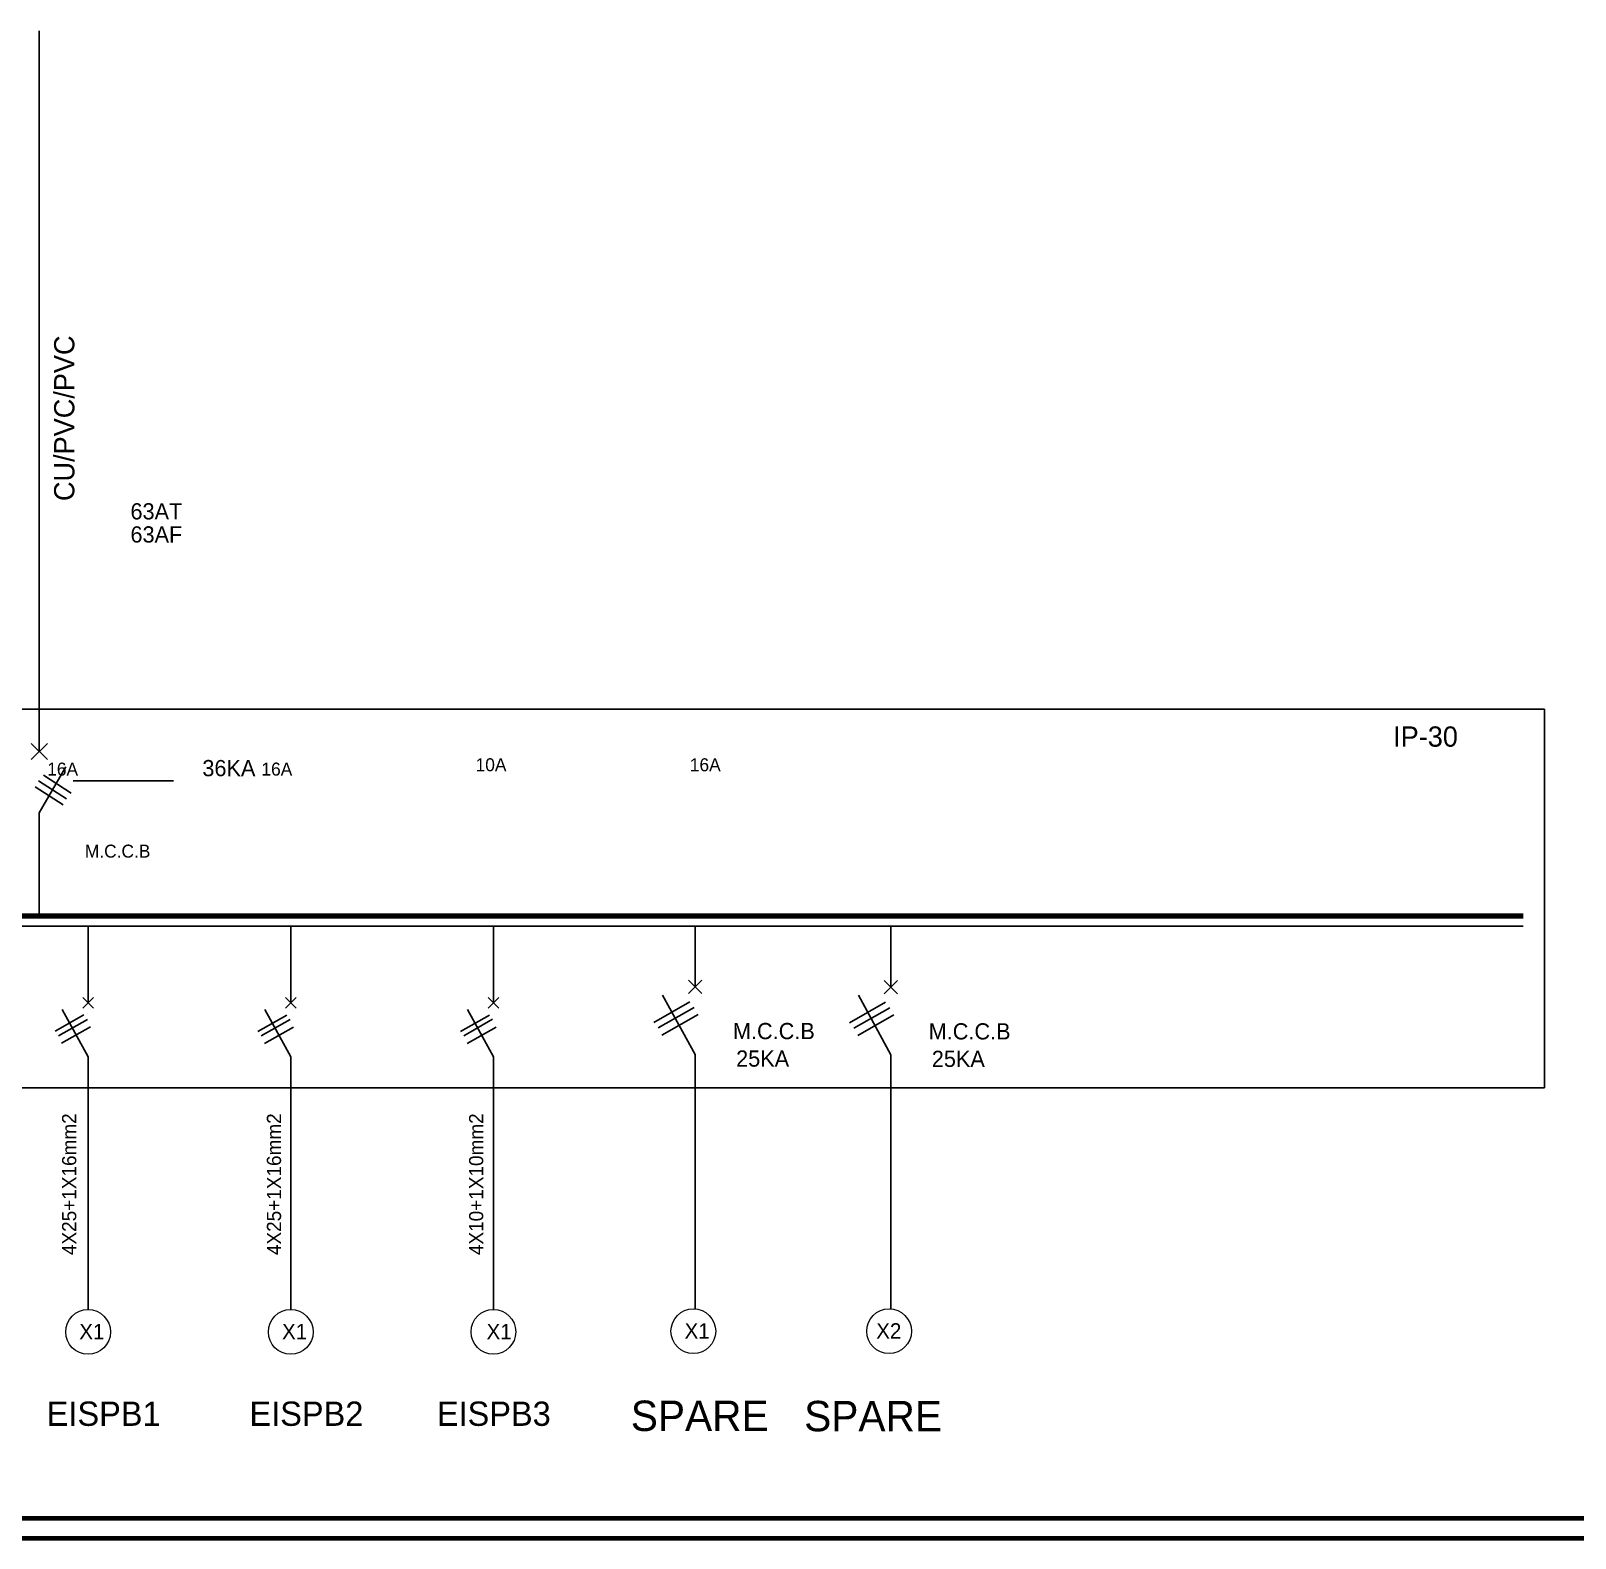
# Model space of a CAD drawing. Header units: millimetres. Extents: x -294 to -67, y -339 to 1001.
# Drawn here: x -128.13 to -97.07, y -34 to -3.67 of the extents above; entities that cross this region are included whole.
import ezdxf

# ---------------------------------------------------------------- set-up
doc = ezdxf.new("R2010")
doc.units = ezdxf.units.MM
doc.header["$LTSCALE"] = 500
doc.header["$MEASUREMENT"] = 0
for name, pattern in [('CENTER', [2, 1.25, -0.25, 0.25, -0.25]), ('CONTINUA', [0]), ('DASHED', [19.05, 12.7, -6.35])]:
    doc.linetypes.add(name, pattern=pattern)
for name, color, linetype in [('DETAIL', 4, 'Continuous'), ('E-BUSBAR', 2, 'Continuous'), ('E-PANEL', 1, 'CENTER'), ('E-SLD', 4, 'Continuous'), ('E-T25', 3, 'Continuous'), ('E-TEXT', 3, 'Continuous'), ('E-WIRE', 4, 'CONTINUA'), ('WIRRING', 3, 'Continuous')]:
    doc.layers.add(name, color=color, linetype=linetype)
doc.layers.add('PANEL SLD', color=1, linetype='Continuous', lineweight=0)
doc.layers.add('UG-BORDER', color=20, linetype='Continuous', lineweight=80)
doc.styles.add('STENCIL', font='stencil.shx')

msp = doc.modelspace()

# ---------------------------------------------------------------- linework, layer by layer
at = {"layer": 'DETAIL'}
for p, q in [((-126.982, -24.319, -0.024), (-126.982, -25.217, -0.024)), ((-122.906, -24.319, -0.024), (-122.906, -25.217, -0.024)), ((-118.83, -24.318, -0.024), (-118.83, -25.217, -0.024)), ((-114.772, -24.27, -0.024), (-114.772, -29.388, -0.024)), ((-110.835, -24.276, -0.024), (-110.834, -29.388, -0.024)), ((-126.982, -25.217, -0.024), (-126.982, -29.401, -0.024)), ((-122.906, -25.217, -0.024), (-122.906, -29.401, -0.024)), ((-118.83, -25.217, -0.024), (-118.83, -29.4, -0.024))]:
    msp.add_line(p, q, dxfattribs=at)
at = {"layer": 'E-BUSBAR', "linetype": 'DASHED'}
msp.add_line((-152.447, -21.685, -0.024), (-98.115, -21.685, -0.024), dxfattribs=at)
at = {"layer": 'E-PANEL', "color": 1, "linetype": 'CENTER', "ltscale": 4, "elevation": -0.024}
msp.add_lwpolyline([(-154.374, -17.321), (-97.686, -17.321), (-97.686, -24.941), (-154.374, -24.941)], close=True, dxfattribs=at)
at = {"layer": 'E-SLD', "color": 2, "linetype": 'CONTINUA', "const_width": 0.104, "elevation": -0.024}
msp.add_lwpolyline([(-98.115, -21.484), (-152.447, -21.484)], dxfattribs=at)
at = {"layer": 'E-TEXT'}
msp.add_lwpolyline([(-127.285, -18.763), (-125.267, -18.763)], dxfattribs=at)
at = {"layer": 'E-WIRE', "color": 4}
for p, q in [((-127.485, -19.248), (-128.046, -18.885)), ((-127.416, -19.124), (-127.977, -18.762)), ((-127.32, -19.01), (-127.881, -18.648)), ((-127.964, -19.406), (-127.964, -21.432)), ((-114.907, -23.045, -0.024), (-114.638, -22.776, -0.024)), ((-114.638, -23.045, -0.024), (-114.907, -22.776, -0.024)), ((-110.97, -23.051, -0.024), (-110.701, -22.782, -0.024)), ((-110.701, -23.051, -0.024), (-110.97, -22.782, -0.024)), ((-127.09, -23.34, -0.024), (-126.874, -23.124, -0.024)), ((-126.874, -23.34, -0.024), (-127.09, -23.124, -0.024)), ((-123.014, -23.34, -0.024), (-122.798, -23.124, -0.024)), ((-122.798, -23.34, -0.024), (-123.014, -23.124, -0.024)), ((-118.937, -23.339, -0.024), (-118.722, -23.124, -0.024)), ((-118.722, -23.339, -0.024), (-118.937, -23.124, -0.024)), ((-114.88, -23.212, -0.024), (-115.605, -23.625, -0.024)), ((-114.772, -24.27, -0.024), (-115.426, -23.073, -0.024)), ((-110.943, -23.218, -0.024), (-111.668, -23.631, -0.024)), ((-110.835, -24.276, -0.024), (-111.489, -23.079, -0.024)), ((-127.066, -23.469, -0.024), (-127.647, -23.799, -0.024)), ((-126.997, -23.563, -0.024), (-127.577, -23.893, -0.024)), ((-126.982, -24.319, -0.024), (-127.505, -23.362, -0.024)), ((-122.986, -23.477, -0.024), (-123.566, -23.807, -0.024)), ((-122.921, -23.563, -0.024), (-123.501, -23.893, -0.024)), ((-122.906, -24.319, -0.024), (-123.429, -23.362, -0.024)), ((-118.91, -23.476, -0.024), (-119.49, -23.806, -0.024)), ((-118.845, -23.562, -0.024), (-119.425, -23.892, -0.024)), ((-118.83, -24.318, -0.024), (-119.353, -23.361, -0.024)), ((-114.791, -23.324, -0.024), (-115.516, -23.736, -0.024)), ((-114.713, -23.465, -0.024), (-115.439, -23.878, -0.024)), ((-110.854, -23.33, -0.024), (-111.579, -23.743, -0.024)), ((-110.776, -23.471, -0.024), (-111.502, -23.884, -0.024)), ((-126.934, -23.711, -0.024), (-127.514, -24.041, -0.024)), ((-122.853, -23.719, -0.024), (-123.434, -24.049, -0.024)), ((-118.777, -23.718, -0.024), (-119.357, -24.048, -0.024))]:
    msp.add_line(p, q, dxfattribs=at)
msp.add_lwpolyline([(-127.964, -3.672), (-127.964, -18.173)], dxfattribs=at)
at = {"layer": 'PANEL SLD'}
for centre in [(-126.982, -29.851, -0.024), (-122.906, -29.851, -0.024), (-118.83, -29.85, -0.024), (-114.808, -29.837, -0.024), (-110.871, -29.837, -0.024)]:
    msp.add_circle(centre, 0.45, dxfattribs=at)
at = {"layer": 'UG-BORDER'}
for p, q in [((-167.448, -33.597), (-72.257, -33.597)), ((-167.853, -34.001), (-71.853, -34.001))]:
    msp.add_line(p, q, dxfattribs=at)
at = {"layer": 'WIRRING', "color": 4}
for p, q in [((-127.8, -18.336), (-128.127, -18.009)), ((-128.127, -18.336), (-127.8, -18.009)), ((-127.964, -19.406), (-127.43, -18.481)), ((-126.982, -23.232, -0.024), (-126.982, -21.685, -0.024)), ((-122.906, -23.232, -0.024), (-122.906, -21.685, -0.024)), ((-118.83, -23.231, -0.024), (-118.83, -21.684, -0.024)), ((-114.772, -22.91, -0.024), (-114.772, -21.684, -0.024)), ((-110.835, -22.917, -0.024), (-110.835, -21.684, -0.024))]:
    msp.add_line(p, q, dxfattribs=at)

# ---------------------------------------------------------------- texts
at = {"layer": 'E-T25', "style": 'STENCIL'}
for s, height, p in [('IP-30', 0.4076, (-100.733, -18.076, -0.028)), ('10A', 0.2609, (-119.188, -18.57, 7550.241)), ('16A', 0.2609, (-114.879, -18.57, 7550.241)), ('16A', 0.2609, (-127.805, -18.657, 7550.241)), ('36KA', 0.3261, (-124.684, -18.67)), ('16A', 0.2609, (-123.496, -18.657, 7550.216)), ('M.C.C.B', 0.2609, (-127.047, -20.308, 0.004)), ('M.C.C.B', 0.3261, (-114.012, -23.961, -0.024)), ('M.C.C.B', 0.3261, (-110.075, -23.967, -0.024)), ('25KA', 0.3261, (-113.948, -24.514, -0.032)), ('25KA', 0.3261, (-110.012, -24.52, -0.032))]:
    msp.add_text(s, height=height, dxfattribs=at).set_placement(p)
at = {"layer": 'E-TEXT', "style": 'STENCIL'}
for s, height, p in [('CU/PVC/PVC', 0.4076, (-127.258, -13.133, 0.031)), ('4X25+1X16mm2', 0.28534, (-127.22, -28.306, -0.028)), ('4X25+1X16mm2', 0.28534, (-123.101, -28.306, -0.028)), ('4X10+1X10mm2', 0.28534, (-119.034, -28.306, -0.028))]:
    msp.add_text(s, height=height, rotation=90, dxfattribs=at).set_placement(p)
for s, p in [('63AT', (-126.13, -13.503, 7550.237)), ('63AF', (-126.13, -13.968, 7550.237))]:
    msp.add_text(s, height=0.3261, dxfattribs=at).set_placement(p)
at = {"layer": 'E-TEXT', "color": 6, "style": 'STENCIL'}
for s, p in [('X1', (-127.159, -29.999, -0.024)), ('X1', (-123.081, -29.999, -0.024)), ('X1', (-118.967, -29.999, -0.024)), ('X1', (-114.984, -29.985, -0.024)), ('X2', (-111.129, -29.985, -0.024))]:
    msp.add_text(s, height=0.308, dxfattribs=at).set_placement(p)
at = {"layer": 'E-TEXT', "color": 7, "style": 'STENCIL'}
for s, height, p in [('EISPB1', 0.4891, (-127.814, -31.742, -0.028)), ('EISPB2', 0.4891, (-123.736, -31.742, -0.028)), ('EISPB3', 0.4891, (-119.967, -31.742, -0.028)), ('SPARE', 0.6114, (-116.066, -31.845, -0.024)), ('SPARE', 0.6114, (-112.579, -31.851, -0.024))]:
    msp.add_text(s, height=height, dxfattribs=at).set_placement(p)

doc.saveas('drawing.dxf')
